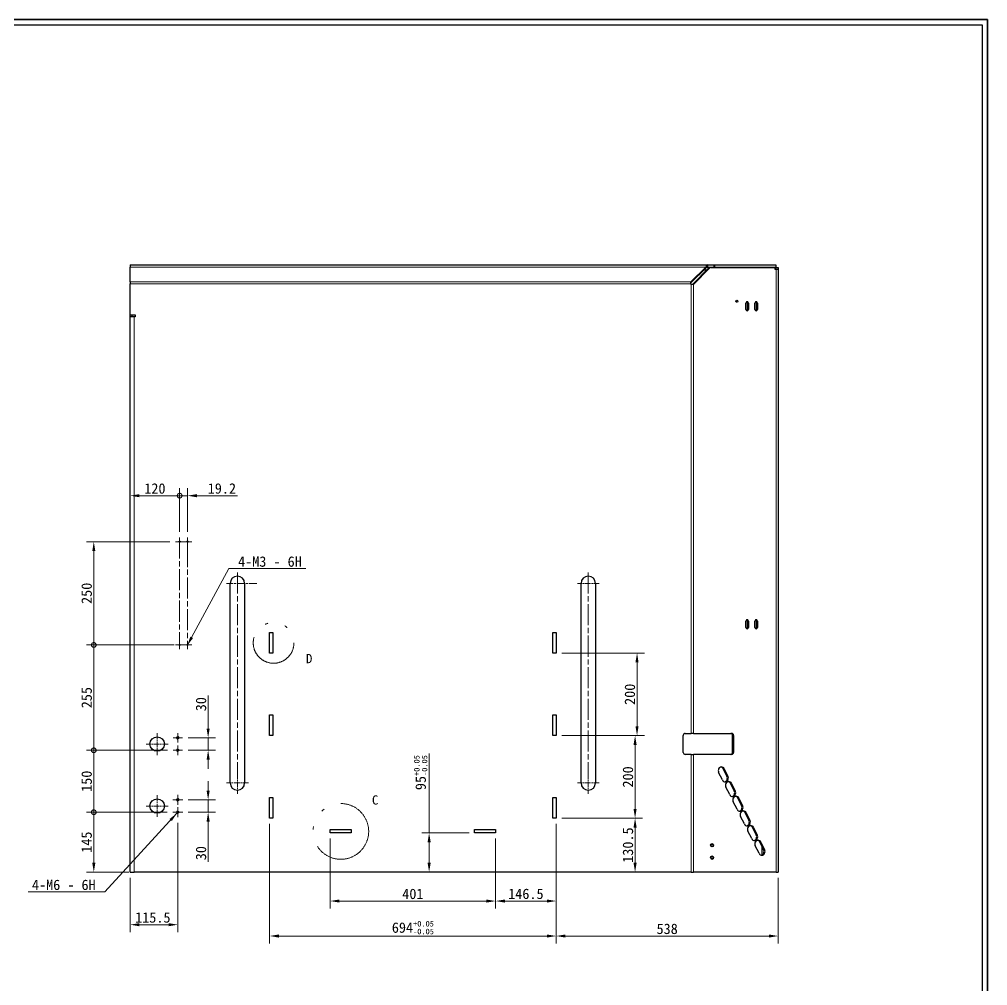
# Model space of a CAD drawing. Header units: millimetres. Extents: x 54 to 7520, y 49 to 5297.
# Drawn here: x 5174 to 7520, y 2957 to 5297 of the extents above; entities that cross this region are included whole.
import ezdxf
from ezdxf.enums import TextEntityAlignment as Align

# ---------------------------------------------------------------- set-up
doc = ezdxf.new("R2010")
doc.units = ezdxf.units.MM
doc.header["$LTSCALE"] = 9
doc.linetypes.add('CHAIN', pattern=[0.3543, 0.2362, -0.0295, 0.0591, -0.0295])
doc.linetypes.add('DASH_DOUBLE_DOT', pattern=[0.2164, 0.1181, -0.0295, 0.0049, -0.0295, 0.0049, -0.0295])
for name, color, linetype, lineweight, true_color in [('中心标记 (ISO)', 1, 'CHAIN', 18, 0xff0000), ('尺寸 (ISO)', 7, 'Continuous', 18, 0x008000), ('局部视图边界 (ISO)', 7, 'DASH_DOUBLE_DOT', 18, 0x008000), ('符号 (ISO)', 7, 'Continuous', 18, 0x008000)]:
    doc.layers.add(name, color=color, linetype=linetype, lineweight=lineweight, true_color=true_color)
for name, color, linetype, lineweight in [('可见 (ISO)', 7, 'Continuous', 25), ('可见窄的 (ISO)', 7, 'Continuous', 18), ('图框 (ISO)', 7, 'Continuous', 35)]:
    doc.layers.add(name, color=color, linetype=linetype, lineweight=lineweight)
doc.styles.add('HZ_33', font='simfang.ttf')
doc.styles.get("Standard").update_dxf_attribs({"font": 'simfang.ttf'})
doc.styles.add('最新国标', font='simfang.ttf')
doc.dimstyles.new('默认 (GB)', dxfattribs={"dimscale": 9, "dimtxt": 2.8, "dimasz": 2.5, "dimexe": 2, "dimexo": 1.5, "dimgap": 0.5, "dimtad": 1, "dimtoh": 1, "dimdsep": 46, "dimtxsty": '最新国标', "dimcen": 0.09, "dimdle": 10, "dimclrd": 256, "dimclre": 256, "dimclrt": 256, "dimazin": 2, "dimtfac": 0.535714, "dimtdec": 3, "dimtmove": 0, "dimatfit": 3, "dimfxl": 0, "dimtolj": 1, "dimlwd": -1, "dimlwe": -1, "dimarcsym": 0})
doc.dimstyles.new('默认 (GB)$7', dxfattribs={"dimscale": 9, "dimtxt": 2.8, "dimasz": 2.5, "dimexe": 2, "dimexo": 1.5, "dimgap": 0.5, "dimtad": 1, "dimtoh": 1, "dimdsep": 46, "dimtxsty": '最新国标', "dimcen": 0.09, "dimdle": 10, "dimclrd": 256, "dimclre": 256, "dimclrt": 256, "dimazin": 2, "dimtfac": 0.535714, "dimtdec": 3, "dimtmove": 0, "dimatfit": 3, "dimfxl": 0, "dimtolj": 1, "dimlwd": -1, "dimlwe": -1, "dimarcsym": 0})

# ---------------------------------------------------------------- blocks, each defined once
blk = doc.blocks.new('图框 最新国标')
at = {"layer": '图框 (ISO)'}
for p, q in [((6, 588.5), (835.5, 588.5)), ((835.5, 588.5), (835.5, 5.5))]:
    blk.add_line(p, q, dxfattribs=at)
at = {"layer": '图框 (ISO)', "color": 7, "linetype": 'Continuous', "lineweight": 25}
for p, q in [((18, 587), (834, 587)), ((18, 587), (834, 587)), ((834, 587), (834, 7)), ((834, 587), (834, 7))]:
    blk.add_line(p, q, dxfattribs=at)
at = {"layer": '图框 (ISO)', "lineweight": 30}
blk.add_attdef('零件代号', text='', height=2.5, rotation=180, dxfattribs=at).set_placement((35.5, 583), align=Align.MIDDLE_CENTER)
blk = doc.blocks.new('*D13')
at = {"layer": 'Defpoints', "color": 0, "transparency": 16777216}
for p in [(6474.2, 3362.4), (7012.2, 3231.9), (6474.2, 3077.2)]:
    blk.add_point(p, dxfattribs=at)
at = {"layer": '尺寸 (ISO)', "color": 116, "true_color": 0x00803f, "transparency": 16777216}
for p, q in [((6474.2, 3348.9), (6474.2, 3059.2)), ((7012.2, 3218.4), (7012.2, 3059.2)), ((6989.7, 3077.2), (6496.7, 3077.2))]:
    blk.add_line(p, q, dxfattribs=at)
for points in [[(6496.7, 3080.9), (6496.7, 3073.4), (6474.2, 3077.2)], [(6989.7, 3080.9), (6989.7, 3073.4), (7012.2, 3077.2)]]:
    blk.add_solid(points, dxfattribs=at)
at = {"layer": '尺寸 (ISO)', "transparency": 16777216, "insert": (6743.2, 3094.4), "char_height": 25.2, "attachment_point": 5, "style": '最新国标'}
blk.add_mtext('\\A1;538', dxfattribs=at)
blk = doc.blocks.new('*D14')
at = {"layer": 'Defpoints', "color": 0, "transparency": 16777216}
for p in [(5780.2, 3362.4), (6474.2, 3362.4), (6474.2, 3077.2)]:
    blk.add_point(p, dxfattribs=at)
at = {"layer": '尺寸 (ISO)', "color": 116, "true_color": 0x00803f, "transparency": 16777216}
for p, q in [((5780.2, 3348.9), (5780.2, 3059.2)), ((6474.2, 3348.9), (6474.2, 3059.2)), ((5802.7, 3077.2), (6451.7, 3077.2))]:
    blk.add_line(p, q, dxfattribs=at)
for points in [[(5802.7, 3080.9), (5802.7, 3073.4), (5780.2, 3077.2)], [(6451.7, 3080.9), (6451.7, 3073.4), (6474.2, 3077.2)]]:
    blk.add_solid(points, dxfattribs=at)
at = {"layer": '尺寸 (ISO)', "transparency": 16777216, "insert": (6127.2, 3097.6), "char_height": 25.2, "attachment_point": 5, "style": '最新国标'}
blk.add_mtext('\\A1;694{\\H13.499999;\\S+0.05^ -0.05;}', dxfattribs=at)
blk = doc.blocks.new('*D15')
at = {"layer": 'Defpoints', "color": 0, "transparency": 16777216}
for p in [(5926.7, 3326.9), (6327.7, 3326.9), (6327.7, 3161.9)]:
    blk.add_point(p, dxfattribs=at)
at = {"layer": '尺寸 (ISO)', "color": 116, "true_color": 0x00803f, "transparency": 16777216}
for p, q in [((5926.7, 3313.4), (5926.7, 3143.9)), ((6327.7, 3313.4), (6327.7, 3143.9)), ((5949.2, 3161.9), (6305.2, 3161.9))]:
    blk.add_line(p, q, dxfattribs=at)
for points in [[(5949.2, 3165.6), (5949.2, 3158.1), (5926.7, 3161.9)], [(6305.2, 3165.6), (6305.2, 3158.1), (6327.7, 3161.9)]]:
    blk.add_solid(points, dxfattribs=at)
at = {"layer": '尺寸 (ISO)', "transparency": 16777216, "insert": (6127.2, 3179.1), "char_height": 25.2, "attachment_point": 5, "style": '最新国标'}
blk.add_mtext('\\A1;401', dxfattribs=at)
blk = doc.blocks.new('*D16')
at = {"layer": 'Defpoints', "color": 0, "transparency": 16777216}
for p in [(6474.2, 3362.4), (6327.7, 3326.9), (6474.2, 3161.9)]:
    blk.add_point(p, dxfattribs=at)
at = {"layer": '尺寸 (ISO)', "color": 116, "true_color": 0x00803f, "transparency": 16777216}
for p, q in [((6474.2, 3348.9), (6474.2, 3143.9)), ((6327.7, 3313.4), (6327.7, 3143.9)), ((6350.2, 3161.9), (6451.7, 3161.9))]:
    blk.add_line(p, q, dxfattribs=at)
for points in [[(6350.2, 3165.6), (6350.2, 3158.1), (6327.7, 3161.9)], [(6451.7, 3165.6), (6451.7, 3158.1), (6474.2, 3161.9)]]:
    blk.add_solid(points, dxfattribs=at)
at = {"layer": '尺寸 (ISO)', "transparency": 16777216, "insert": (6400.9, 3179.2), "char_height": 25.2, "attachment_point": 5, "style": '最新国标'}
blk.add_mtext('\\A1;146.5', dxfattribs=at)
blk = doc.blocks.new('*D17')
at = {"layer": 'Defpoints', "color": 0, "transparency": 16777216}
for p in [(6276.7, 3326.9), (6166.5, 3231.9), (6249.3, 3231.9)]:
    blk.add_point(p, dxfattribs=at)
at = {"layer": '尺寸 (ISO)', "color": 116, "true_color": 0x00803f, "transparency": 16777216}
for p, q in [((6166.5, 3326.9), (6166.5, 3518.8)), ((6263.2, 3326.9), (6148.5, 3326.9)), ((6166.5, 3254.4), (6166.5, 3304.4))]:
    blk.add_line(p, q, dxfattribs=at)
for points in [[(6162.8, 3304.4), (6170.3, 3304.4), (6166.5, 3326.9)], [(6162.8, 3254.4), (6170.3, 3254.4), (6166.5, 3231.9)]]:
    blk.add_solid(points, dxfattribs=at)
at = {"layer": '尺寸 (ISO)', "transparency": 16777216, "insert": (6146, 3472.8), "char_height": 25.2, "attachment_point": 5, "rotation": 90, "style": '最新国标'}
blk.add_mtext('\\A1;95{\\H13.499999;\\S+0.05^ -0.05;}', dxfattribs=at)
blk = doc.blocks.new('*D18')
at = {"layer": 'Defpoints', "color": 0, "transparency": 16777216}
for p in [(6474.2, 3362.4), (6657.3, 3231.9), (6665.5, 3231.9)]:
    blk.add_point(p, dxfattribs=at)
at = {"layer": '尺寸 (ISO)', "color": 116, "true_color": 0x00803f, "transparency": 16777216}
for p, q in [((6487.7, 3362.4), (6683.5, 3362.4)), ((6665.5, 3339.9), (6665.5, 3254.4))]:
    blk.add_line(p, q, dxfattribs=at)
for points in [[(6661.7, 3339.9), (6669.2, 3339.9), (6665.5, 3362.4)], [(6661.7, 3254.4), (6669.2, 3254.4), (6665.5, 3231.9)]]:
    blk.add_solid(points, dxfattribs=at)
at = {"layer": '尺寸 (ISO)', "transparency": 16777216, "insert": (6648.2, 3297.4), "char_height": 25.2, "attachment_point": 5, "rotation": 90, "style": '最新国标'}
blk.add_mtext('\\A1;130.5', dxfattribs=at)
blk = doc.blocks.new('*D19')
at = {"layer": 'Defpoints', "color": 0, "transparency": 16777216}
for p in [(6474.2, 3562.4), (6665.5, 3562.4), (6474.2, 3362.4)]:
    blk.add_point(p, dxfattribs=at)
at = {"layer": '尺寸 (ISO)', "color": 116, "true_color": 0x00803f, "transparency": 16777216}
for p, q in [((6487.7, 3562.4), (6683.5, 3562.4)), ((6665.5, 3384.9), (6665.5, 3539.9)), ((6487.7, 3362.4), (6683.5, 3362.4))]:
    blk.add_line(p, q, dxfattribs=at)
for points in [[(6661.7, 3539.9), (6669.2, 3539.9), (6665.5, 3562.4)], [(6661.7, 3384.9), (6669.2, 3384.9), (6665.5, 3362.4)]]:
    blk.add_solid(points, dxfattribs=at)
at = {"layer": '尺寸 (ISO)', "transparency": 16777216, "insert": (6648.2, 3462.4), "char_height": 25.2, "attachment_point": 5, "rotation": 90, "style": '最新国标'}
blk.add_mtext('\\A1;200', dxfattribs=at)
blk = doc.blocks.new('*D20')
at = {"layer": 'Defpoints', "color": 0, "transparency": 16777216}
for p in [(6474.2, 3762.4), (6670.2, 3762.4), (6474.2, 3562.4)]:
    blk.add_point(p, dxfattribs=at)
at = {"layer": '尺寸 (ISO)', "color": 116, "true_color": 0x00803f, "transparency": 16777216}
for p, q in [((6487.7, 3762.4), (6688.2, 3762.4)), ((6670.2, 3584.9), (6670.2, 3739.9)), ((6487.7, 3562.4), (6688.2, 3562.4))]:
    blk.add_line(p, q, dxfattribs=at)
for points in [[(6666.4, 3739.9), (6673.9, 3739.9), (6670.2, 3762.4)], [(6666.4, 3584.9), (6673.9, 3584.9), (6670.2, 3562.4)]]:
    blk.add_solid(points, dxfattribs=at)
at = {"layer": '尺寸 (ISO)', "transparency": 16777216, "insert": (6652.9, 3662.4), "char_height": 25.2, "attachment_point": 5, "rotation": 90, "style": '最新国标'}
blk.add_mtext('\\A1;200', dxfattribs=at)
blk = doc.blocks.new('_DotSmall')
at = {"color": 0, "linetype": 'ByBlock', "const_width": 0.5}
blk.add_lwpolyline([(-0.0625, 0, 1), (0.0625, 0, 1)], format="xyb", close=True, dxfattribs=at)
blk = doc.blocks.new('*D25')
at = {"layer": 'Defpoints', "color": 0, "transparency": 16777216}
for p in [(5354.2, 3376.9), (5545.7, 3376.9), (5452.2, 3231.9)]:
    blk.add_point(p, dxfattribs=at)
at = {"layer": '尺寸 (ISO)', "color": 116, "true_color": 0x00803f, "transparency": 16777216}
for p, q in [((5532.2, 3376.9), (5336.2, 3376.9)), ((5354.2, 3254.4), (5354.2, 3376.9)), ((5438.7, 3231.9), (5336.2, 3231.9))]:
    blk.add_line(p, q, dxfattribs=at)
blk.add_solid([(5350.5, 3254.4), (5358, 3254.4), (5354.2, 3231.9)], dxfattribs=at)
at = {"layer": '尺寸 (ISO)', "color": 116, "true_color": 0x00803f, "transparency": 16777216, "xscale": 22.5, "yscale": 22.5, "zscale": 22.5, "rotation": 90}
blk.add_blockref('_DotSmall', (5354.2, 3376.9), dxfattribs=at)
at = {"layer": '尺寸 (ISO)', "transparency": 16777216, "insert": (5337, 3304.4), "char_height": 25.2, "attachment_point": 5, "rotation": 90, "style": '最新国标'}
blk.add_mtext('\\A1;145', dxfattribs=at)
blk = doc.blocks.new('*D26')
at = {"layer": 'Defpoints', "color": 0, "transparency": 16777216}
for p in [(5354.2, 3526.9), (5546.2, 3526.9), (5545.7, 3376.9)]:
    blk.add_point(p, dxfattribs=at)
at = {"layer": '尺寸 (ISO)', "color": 116, "true_color": 0x00803f, "transparency": 16777216}
for p, q in [((5532.7, 3526.9), (5336.2, 3526.9)), ((5354.2, 3376.9), (5354.2, 3526.9)), ((5532.2, 3376.9), (5336.2, 3376.9))]:
    blk.add_line(p, q, dxfattribs=at)
at = {"layer": '尺寸 (ISO)', "color": 116, "true_color": 0x00803f, "transparency": 16777216, "xscale": 22.5, "yscale": 22.5, "zscale": 22.5}
for p, rotation in [((5354.2, 3526.9), 90), ((5354.2, 3376.9), 270)]:
    blk.add_blockref('_DotSmall', p, dxfattribs=dict(at, rotation=rotation))
at = {"layer": '尺寸 (ISO)', "transparency": 16777216, "insert": (5337, 3451.9), "char_height": 25.2, "attachment_point": 5, "rotation": 90, "style": '最新国标'}
blk.add_mtext('\\A1;150', dxfattribs=at)
blk = doc.blocks.new('*D27')
at = {"layer": 'Defpoints', "color": 0, "transparency": 16777216}
for p in [(5354.2, 3781.9), (5562.2, 3781.9), (5546.2, 3526.9)]:
    blk.add_point(p, dxfattribs=at)
at = {"layer": '尺寸 (ISO)', "color": 116, "true_color": 0x00803f, "transparency": 16777216}
for p, q in [((5548.7, 3781.9), (5336.2, 3781.9)), ((5354.2, 3526.9), (5354.2, 3781.9)), ((5532.7, 3526.9), (5336.2, 3526.9))]:
    blk.add_line(p, q, dxfattribs=at)
at = {"layer": '尺寸 (ISO)', "color": 116, "true_color": 0x00803f, "transparency": 16777216, "xscale": 22.5, "yscale": 22.5, "zscale": 22.5}
for p, rotation in [((5354.2, 3781.9), 90), ((5354.2, 3526.9), 270)]:
    blk.add_blockref('_DotSmall', p, dxfattribs=dict(at, rotation=rotation))
at = {"layer": '尺寸 (ISO)', "transparency": 16777216, "insert": (5337, 3654.4), "char_height": 25.2, "attachment_point": 5, "rotation": 90, "style": '最新国标'}
blk.add_mtext('\\A1;255', dxfattribs=at)
blk = doc.blocks.new('*D28')
at = {"layer": 'Defpoints', "color": 0, "transparency": 16777216}
for p in [(5354.2, 4031.9), (5551.9, 4031.9), (5562.2, 3781.9)]:
    blk.add_point(p, dxfattribs=at)
at = {"layer": '尺寸 (ISO)', "color": 116, "true_color": 0x00803f, "transparency": 16777216}
for p, q in [((5538.4, 4031.9), (5336.2, 4031.9)), ((5354.2, 3781.9), (5354.2, 4009.4)), ((5548.7, 3781.9), (5336.2, 3781.9))]:
    blk.add_line(p, q, dxfattribs=at)
blk.add_solid([(5350.5, 4009.4), (5358, 4009.4), (5354.2, 4031.9)], dxfattribs=at)
at = {"layer": '尺寸 (ISO)', "color": 116, "true_color": 0x00803f, "transparency": 16777216, "xscale": 22.5, "yscale": 22.5, "zscale": 22.5, "rotation": 270}
blk.add_blockref('_DotSmall', (5354.2, 3781.9), dxfattribs=at)
at = {"layer": '尺寸 (ISO)', "transparency": 16777216, "insert": (5337, 3906.9), "char_height": 25.2, "attachment_point": 5, "rotation": 90, "style": '最新国标'}
blk.add_mtext('\\A1;250', dxfattribs=at)
blk = doc.blocks.new('*D29')
at = {"layer": 'Defpoints', "color": 0, "transparency": 16777216}
for p in [(5569.1, 3556.9), (5569.1, 3526.9), (5631.2, 3526.9)]:
    blk.add_point(p, dxfattribs=at)
at = {"layer": '尺寸 (ISO)', "color": 116, "true_color": 0x00803f, "transparency": 16777216}
for p, q in [((5631.2, 3579.4), (5631.2, 3659.4)), ((5582.6, 3556.9), (5649.2, 3556.9)), ((5631.2, 3526.9), (5631.2, 3556.9)), ((5582.6, 3526.9), (5649.2, 3526.9)), ((5631.2, 3504.4), (5631.2, 3481.9))]:
    blk.add_line(p, q, dxfattribs=at)
for points in [[(5627.5, 3579.4), (5635, 3579.4), (5631.2, 3556.9)], [(5627.5, 3504.4), (5635, 3504.4), (5631.2, 3526.9)]]:
    blk.add_solid(points, dxfattribs=at)
at = {"layer": '尺寸 (ISO)', "transparency": 16777216, "insert": (5614, 3638.5), "char_height": 25.2, "attachment_point": 5, "rotation": 90, "style": '最新国标'}
blk.add_mtext('\\A1;30', dxfattribs=at)
blk = doc.blocks.new('*D30')
at = {"layer": 'Defpoints', "color": 0, "transparency": 16777216}
for p in [(5569.7, 3406.9), (5569.7, 3376.9), (5631.2, 3376.9)]:
    blk.add_point(p, dxfattribs=at)
at = {"layer": '尺寸 (ISO)', "color": 116, "true_color": 0x00803f, "transparency": 16777216}
for p, q in [((5631.2, 3429.4), (5631.2, 3451.9)), ((5583.2, 3406.9), (5649.2, 3406.9)), ((5631.2, 3406.9), (5631.2, 3376.9)), ((5583.2, 3376.9), (5649.2, 3376.9)), ((5631.2, 3354.4), (5631.2, 3256.9))]:
    blk.add_line(p, q, dxfattribs=at)
for points in [[(5627.5, 3429.4), (5635, 3429.4), (5631.2, 3406.9)], [(5627.5, 3354.4), (5635, 3354.4), (5631.2, 3376.9)]]:
    blk.add_solid(points, dxfattribs=at)
at = {"layer": '尺寸 (ISO)', "transparency": 16777216, "insert": (5614, 3277.8), "char_height": 25.2, "attachment_point": 5, "rotation": 90, "style": '最新国标'}
blk.add_mtext('\\A1;30', dxfattribs=at)
blk = doc.blocks.new('*D31')
at = {"layer": 'Defpoints', "color": 0, "transparency": 16777216}
for p in [(5557.7, 3364.9), (5442.2, 3231.9), (5557.7, 3104.6)]:
    blk.add_point(p, dxfattribs=at)
at = {"layer": '尺寸 (ISO)', "color": 116, "true_color": 0x00803f, "transparency": 16777216}
for p, q in [((5557.7, 3351.4), (5557.7, 3086.6)), ((5442.2, 3218.4), (5442.2, 3086.6)), ((5464.7, 3104.6), (5535.2, 3104.6))]:
    blk.add_line(p, q, dxfattribs=at)
for points in [[(5464.7, 3108.3), (5464.7, 3100.8), (5442.2, 3104.6)], [(5535.2, 3108.3), (5535.2, 3100.8), (5557.7, 3104.6)]]:
    blk.add_solid(points, dxfattribs=at)
at = {"layer": '尺寸 (ISO)', "transparency": 16777216, "insert": (5497.2, 3121.9), "char_height": 25.2, "attachment_point": 5, "style": '最新国标'}
blk.add_mtext('\\A1;115.5', dxfattribs=at)
blk = doc.blocks.new('*D32')
at = {"layer": 'Defpoints', "color": 0, "transparency": 16777216}
for p in [(5442.2, 4580.9), (5562.2, 4143.3), (5562.2, 4042.1)]:
    blk.add_point(p, dxfattribs=at)
at = {"layer": '尺寸 (ISO)', "color": 116, "true_color": 0x00803f, "transparency": 16777216}
for p, q in [((5442.2, 4567.4), (5442.2, 4125.3)), ((5562.2, 4055.6), (5562.2, 4161.3)), ((5464.7, 4143.3), (5562.2, 4143.3))]:
    blk.add_line(p, q, dxfattribs=at)
blk.add_solid([(5464.7, 4147), (5464.7, 4139.5), (5442.2, 4143.3)], dxfattribs=at)
at = {"layer": '尺寸 (ISO)', "color": 116, "true_color": 0x00803f, "transparency": 16777216, "xscale": 22.5, "yscale": 22.5, "zscale": 22.5}
blk.add_blockref('_DotSmall', (5562.2, 4143.3), dxfattribs=at)
at = {"layer": '尺寸 (ISO)', "transparency": 16777216, "insert": (5502.2, 4160.5), "char_height": 25.2, "attachment_point": 5, "style": '最新国标'}
blk.add_mtext('\\A1;120', dxfattribs=at)
blk = doc.blocks.new('*D33')
at = {"layer": 'Defpoints', "color": 0, "transparency": 16777216}
for p in [(5581.4, 4143.3), (5562.2, 4042.1), (5581.4, 4042.1)]:
    blk.add_point(p, dxfattribs=at)
at = {"layer": '尺寸 (ISO)', "color": 116, "true_color": 0x00803f, "transparency": 16777216}
for p, q in [((5562.2, 4055.6), (5562.2, 4161.3)), ((5581.4, 4055.6), (5581.4, 4161.3)), ((5562.2, 4143.3), (5539.7, 4143.3)), ((5562.2, 4143.3), (5581.4, 4143.3)), ((5603.9, 4143.3), (5702.6, 4143.3))]:
    blk.add_line(p, q, dxfattribs=at)
blk.add_solid([(5603.9, 4147), (5603.9, 4139.5), (5581.4, 4143.3)], dxfattribs=at)
at = {"layer": '尺寸 (ISO)', "color": 116, "true_color": 0x00803f, "transparency": 16777216, "xscale": 22.5, "yscale": 22.5, "zscale": 22.5}
blk.add_blockref('_DotSmall', (5562.2, 4143.3), dxfattribs=at)
at = {"layer": '尺寸 (ISO)', "transparency": 16777216, "insert": (5664.5, 4160.6), "char_height": 25.2, "attachment_point": 5, "style": '最新国标'}
blk.add_mtext('\\A1;19.2', dxfattribs=at)
blk = doc.blocks.new('二维局部视图1')
at = {"layer": '局部视图边界 (ISO)', "ltscale": 18.130157}
blk.add_circle((661.41, 370.05), 7.49, dxfattribs=at)
at = {"layer": '局部视图边界 (ISO)', "insert": (669.79, 377.22), "char_height": 2.5, "attachment_point": 7, "style": 'HZ_33'}
blk.add_mtext('C', dxfattribs=at)
blk = doc.blocks.new('二维局部视图2')
at = {"layer": '局部视图边界 (ISO)', "ltscale": 17.695238}
blk.add_circle((643.31, 420.77), 5.48, dxfattribs=at)
at = {"layer": '局部视图边界 (ISO)', "insert": (652.04, 415.3), "char_height": 2.5, "attachment_point": 7, "style": 'HZ_33'}
blk.add_mtext('D', dxfattribs=at)

msp = doc.modelspace()

# ---------------------------------------------------------------- linework, layer by layer
at = {"layer": '中心标记 (ISO)', "ltscale": 23.990969}
for p, q in [((5562.1744, 4042.1291), (5562.1744, 3790.7579)), ((5581.3744, 4021.5763), (5581.3744, 3771.6701)), ((5702.1744, 3957.3996), (5702.1744, 3460.5392)), ((6552.1744, 3957.3996), (6552.1744, 3458.1436))]:
    msp.add_line(p, q, dxfattribs=at)
at = {"layer": '中心标记 (ISO)', "ltscale": 2.525921}
for p, q in [((5581.3744, 4042.1291), (5581.3744, 4021.6701)), ((5572.4039, 4031.8996), (5551.9449, 4031.8996)), ((5591.6039, 4031.8996), (5571.1449, 4031.8996)), ((5572.4039, 3781.8996), (5551.9449, 3781.8996)), ((5562.1744, 3792.1291), (5562.1744, 3771.6701)), ((5591.6039, 3781.8996), (5571.1449, 3781.8996))]:
    msp.add_line(p, q, dxfattribs=at)
at = {"layer": '中心标记 (ISO)', "ltscale": 9.043894}
msp.add_line((5748.9244, 3930.8996), (5675.6744, 3930.8996), dxfattribs=at)
at = {"layer": '中心标记 (ISO)', "ltscale": 6.543677}
for p, q in [((6578.6744, 3930.8996), (6525.6744, 3930.8996)), ((5507.6744, 3568.3996), (5507.6744, 3515.3996)), ((5534.1744, 3541.8996), (5481.1744, 3541.8996)), ((5728.6744, 3447.8996), (5675.6744, 3447.8996)), ((6578.6744, 3447.8996), (6525.6744, 3447.8996)), ((5507.6744, 3418.3996), (5507.6744, 3365.3996)), ((5534.1744, 3391.8996), (5481.1744, 3391.8996))]:
    msp.add_line(p, q, dxfattribs=at)
at = {"layer": '中心标记 (ISO)', "ltscale": 2.829405}
for p, q in [((5557.6744, 3568.3581), (5557.6744, 3545.4411)), ((5569.1329, 3556.8996), (5546.2159, 3556.8996)), ((5569.1329, 3526.8996), (5546.2159, 3526.8996)), ((5557.6744, 3538.3581), (5557.6744, 3515.4411))]:
    msp.add_line(p, q, dxfattribs=at)
at = {"layer": '中心标记 (ISO)', "ltscale": 6.049807}
for p, q in [((5702.1744, 3470.3996), (5702.1744, 3421.3996)), ((6552.1744, 3470.3996), (6552.1744, 3421.3996))]:
    msp.add_line(p, q, dxfattribs=at)
at = {"layer": '中心标记 (ISO)', "ltscale": 2.96312}
for p, q in [((5569.6744, 3406.8996), (5545.6744, 3406.8996)), ((5557.6744, 3418.8996), (5557.6744, 3394.8996)), ((5557.6744, 3388.8996), (5557.6744, 3364.8996)), ((5569.6744, 3376.8996), (5545.6744, 3376.8996))]:
    msp.add_line(p, q, dxfattribs=at)
at = {"layer": '可见 (ISO)'}
for p, q in [((5442.1744, 4701.8998), (6841.5942, 4701.8998)), ((5442.1744, 4701.8998), (5442.1744, 4696.8998)), ((5442.1744, 4660.9191), (5442.1744, 4696.8998)), ((6836.5942, 4696.8998), (6800.6134, 4660.9191)), ((6800.6134, 4658.4191), (6836.5942, 4694.3998)), ((6804.1489, 4654.8835), (6843.9093, 4694.6439)), ((6806.6489, 4654.8835), (6846.4093, 4694.6439)), ((6836.5942, 4694.6565), (6836.5942, 4696.8998)), ((6836.5942, 4694.3998), (6836.5942, 4694.6565)), ((6841.5942, 4701.8998), (6856.2899, 4701.8998)), ((6841.5942, 4696.8998), (6841.5942, 4701.8998)), ((6841.5942, 4696.8998), (6856.2899, 4696.8998)), ((6849.2441, 4695.8643), (6846.7441, 4695.8643)), ((6849.2441, 4695.8643), (7005.0094, 4695.8643)), ((6856.2899, 4701.8998), (6858.7899, 4701.8998)), ((6858.7899, 4696.8998), (6856.2899, 4696.8998)), ((6858.7899, 4701.8998), (7006.1745, 4701.8998)), ((6858.7899, 4696.8998), (7006.1745, 4696.8998)), ((7005.0094, 4690.8643), (7005.0094, 4695.8643)), ((7006.1745, 4701.8998), (7006.1745, 4696.8998)), ((7006.1745, 4696.23), (7006.1745, 4696.8998)), ((7006.1745, 4691.73), (7006.1745, 4696.23)), ((7006.1745, 4696.0601), (7012.1745, 4696.0601)), ((7006.1745, 4691.73), (7012.1745, 4691.73)), ((7012.1745, 4696.0601), (7012.1745, 4691.73)), ((7012.1745, 4691.73), (7012.1745, 4690.8643)), ((6832.623, 4690.4287), (6839.6941, 4690.4287)), ((7007.1745, 4690.8643), (7005.0094, 4690.8643)), ((7012.1745, 4690.8643), (7007.1745, 4690.8643)), ((7012.1745, 4690.8643), (7012.1745, 3231.8996)), ((5442.1744, 4660.9191), (5442.1744, 4655.9191)), ((5442.1744, 4580.9191), (5442.1744, 4655.9191)), ((6800.6134, 4655.9191), (6800.6134, 4660.9191)), ((6801.6489, 4655.9191), (6800.6134, 4655.9191)), ((6801.6489, 4654.8835), (6801.6489, 4655.9191)), ((6806.6489, 4654.8835), (6801.6489, 4654.8835)), ((6933.9954, 4594.3998), (6933.9954, 4609.3998)), ((6937.5575, 4594.3998), (6937.5575, 4609.3998)), ((6940.0575, 4609.3998), (6940.0575, 4594.3998)), ((6955.646, 4594.3998), (6955.646, 4609.3998)), ((6959.2082, 4594.3998), (6959.2082, 4609.3998)), ((6961.7082, 4609.3998), (6961.7082, 4594.3998)), ((5442.1744, 4580.9191), (5454.6744, 4580.9191)), ((5442.1744, 4575.9191), (5442.1744, 4580.9191)), ((5442.1744, 3231.8996), (5442.1744, 4575.9191)), ((5452.1744, 4575.9191), (5442.1744, 4575.9191)), ((5447.1744, 4575.9191), (5447.1744, 4580.9191)), ((5447.1744, 4576.9188), (5454.6744, 4576.9188)), ((5454.6744, 4575.9191), (5452.1744, 4575.9191)), ((5454.6744, 4580.9191), (5454.6744, 4575.9191)), ((5684.6744, 3447.8996), (5684.6744, 3930.8996)), ((5719.6744, 3930.8996), (5719.6744, 3447.8996)), ((6534.6744, 3447.8996), (6534.6744, 3930.8996)), ((6569.6744, 3930.8996), (6569.6744, 3447.8996)), ((6933.9954, 3824.3996), (6933.9954, 3839.3996)), ((6937.5575, 3824.3996), (6937.5575, 3839.3996)), ((6940.0575, 3839.3996), (6940.0575, 3824.3996)), ((6955.646, 3824.3996), (6955.646, 3839.3996)), ((6959.2082, 3824.3996), (6959.2082, 3839.3996)), ((6961.7082, 3839.3996), (6961.7082, 3824.3996)), ((5780.1744, 3762.3996), (5780.1744, 3812.3996)), ((5780.1744, 3812.3996), (5788.1744, 3812.3996)), ((5788.1744, 3812.3996), (5788.1744, 3762.3996)), ((6466.1744, 3762.3996), (6466.1744, 3812.3996)), ((6466.1744, 3812.3996), (6474.1744, 3812.3996)), ((6474.1744, 3812.3996), (6474.1744, 3762.3996)), ((5788.1744, 3762.3996), (5780.1744, 3762.3996)), ((6474.1744, 3762.3996), (6466.1744, 3762.3996)), ((5780.1744, 3562.3996), (5780.1744, 3612.3996)), ((5780.1744, 3612.3996), (5788.1744, 3612.3996)), ((5788.1744, 3612.3996), (5788.1744, 3562.3996)), ((6466.1744, 3562.3996), (6466.1744, 3612.3996)), ((6466.1744, 3612.3996), (6474.1744, 3612.3996)), ((6474.1744, 3612.3996), (6474.1744, 3562.3996)), ((6787.1744, 3567.8996), (6801.6489, 3567.8996)), ((6806.6489, 3567.8996), (6801.6489, 3567.8996)), ((6806.6489, 3567.8996), (6899.5912, 3567.8996)), ((5788.1744, 3562.3996), (5780.1744, 3562.3996)), ((6474.1744, 3562.3996), (6466.1744, 3562.3996)), ((6782.1744, 3521.8996), (6782.1744, 3562.8996)), ((6901.4213, 3521.8996), (6901.4213, 3562.8996)), ((6903.9213, 3562.8996), (6903.9213, 3521.8996)), ((6801.6489, 3516.8996), (6787.1744, 3516.8996)), ((6801.6489, 3516.8996), (6806.6489, 3516.8996)), ((6899.5912, 3516.8996), (6806.6489, 3516.8996)), ((6877.0159, 3454.9348), (6867.9226, 3473.1213)), ((6888.0159, 3463.9348), (6878.9226, 3482.1213)), ((6881.4226, 3482.1213), (6890.5159, 3463.9348)), ((6894.7694, 3419.4277), (6885.6761, 3437.6143)), ((6905.7694, 3428.4277), (6896.6761, 3446.6143)), ((6899.1761, 3446.6143), (6908.2694, 3428.4277)), ((5780.1744, 3362.3996), (5780.1744, 3412.3996)), ((5780.1744, 3412.3996), (5788.1744, 3412.3996)), ((5788.1744, 3412.3996), (5788.1744, 3362.3996)), ((6466.1744, 3362.3996), (6466.1744, 3412.3996)), ((6466.1744, 3412.3996), (6474.1744, 3412.3996)), ((6474.1744, 3412.3996), (6474.1744, 3362.3996)), ((6912.5229, 3383.9207), (6903.4297, 3402.1072)), ((6923.5229, 3392.9207), (6914.4297, 3411.1072)), ((6916.9297, 3411.1072), (6926.0229, 3392.9207)), ((5788.1744, 3362.3996), (5780.1744, 3362.3996)), ((6474.1744, 3362.3996), (6466.1744, 3362.3996)), ((6930.2765, 3348.4136), (6921.1832, 3366.6002)), ((6941.2765, 3357.4136), (6932.1832, 3375.6002)), ((6934.6832, 3375.6002), (6943.7765, 3357.4136)), ((5926.6744, 3326.8996), (5926.6744, 3334.8996)), ((5926.6744, 3334.8996), (5977.6744, 3334.8996)), ((5977.6744, 3334.8996), (5977.6744, 3326.8996)), ((6276.6744, 3326.8996), (6276.6744, 3334.8996)), ((6276.6744, 3334.8996), (6327.6744, 3334.8996)), ((6327.6744, 3334.8996), (6327.6744, 3326.8996)), ((6948.03, 3312.9066), (6938.9367, 3331.0931)), ((6959.03, 3321.9066), (6949.9367, 3340.0931)), ((6952.4367, 3340.0931), (6961.53, 3321.9066)), ((5977.6744, 3326.8996), (5926.6744, 3326.8996)), ((6327.6744, 3326.8996), (6276.6744, 3326.8996)), ((6965.7835, 3277.3996), (6956.6902, 3295.5861)), ((6976.7835, 3286.3996), (6967.6902, 3304.5861)), ((6970.1902, 3304.5861), (6979.2835, 3286.3996)), ((6972.1745, 3295.6175), (6972.1745, 3273.2458)), ((5442.1744, 3231.8996), (5452.1744, 3231.8996)), ((6801.6489, 3231.8996), (5452.1744, 3231.8996)), ((6801.6489, 3231.8996), (6806.6489, 3231.8996)), ((7007.1745, 3231.8996), (6806.6489, 3231.8996)), ((7007.1745, 3231.8996), (7012.1745, 3231.8996))]:
    msp.add_line(p, q, dxfattribs=at)
for centre, radius in [((5562.1744, 4031.8996), 1.2295), ((5581.3744, 4031.8996), 1.2295), ((5562.1744, 3781.8996), 1.2295), ((5581.3744, 3781.8996), 1.2295), ((5507.6744, 3541.8996), 17.5), ((5557.6744, 3556.8996), 2.4585), ((5557.6744, 3526.8996), 2.4585), ((5507.6744, 3391.8996), 17.5), ((5557.6744, 3406.8996), 2.4585), ((5557.6744, 3376.8996), 2.4585)]:
    msp.add_circle(centre, radius, dxfattribs=at)
for centre, radius, start, end in [((5702.1744, 3930.8996), 17.5, 0, 180), ((6552.1744, 3930.8996), 17.5, 0, 180), ((6787.1744, 3562.8996), 5, 90, 180), ((6787.1744, 3521.8996), 5, 180, 270), ((5702.1744, 3447.8996), 17.5, 180, 0), ((6552.1744, 3447.8996), 17.5, 180, 0)]:
    msp.add_arc(centre, radius, start, end, dxfattribs=at)
for centre, major_axis, start_param, end_param in [((6846.7441, 4690.8643), (0, 5), 0, 0.713724379), ((6849.2441, 4690.8643), (0, 5), 0, 0.713724379), ((6909.4117, 4613.8998), (0, 2.4585), 3.769059564, 5.655718397), ((6937.0265, 4609.3998), (0, 3.5), 4.71238898, 7.853981634), ((6934.5265, 4609.3998), (0, 3.5), 4.71238898, 5.858105981), ((6958.6771, 4609.3998), (0, 3.5), 4.71238898, 7.853981634), ((6956.1771, 4609.3998), (0, 3.5), 4.71238898, 5.858105981), ((6937.0265, 4594.3998), (0, -3.5), 4.71238898, 7.853981634), ((6934.5265, 4594.3998), (0, 3.5), 3.566671979, 4.71238898), ((6958.6771, 4594.3998), (0, -3.5), 4.71238898, 7.853981634), ((6956.1771, 4594.3998), (0, 3.5), 3.566671979, 4.71238898), ((6937.0265, 3839.3996), (0, 3.5), 4.71238898, 7.853981634), ((6937.0265, 3824.3996), (0, -3.5), 4.71238898, 7.853981634), ((6934.5265, 3839.3996), (0, 3.5), 4.71238898, 5.858105981), ((6934.5265, 3824.3996), (0, 3.5), 3.566671979, 4.71238898), ((6958.6771, 3839.3996), (0, 3.5), 4.71238898, 7.853981634), ((6958.6771, 3824.3996), (0, -3.5), 4.71238898, 7.853981634), ((6956.1771, 3839.3996), (0, 3.5), 4.71238898, 5.858105981), ((6956.1771, 3824.3996), (0, 3.5), 3.566671979, 4.71238898), ((6897.0912, 3562.8996), (0, 5), 4.71238898, 6.283185307), ((6899.5912, 3562.8996), (0, 5), 4.71238898, 6.283185307), ((6897.0912, 3521.8996), (0, -5), 0, 1.570796327), ((6899.5912, 3521.8996), (0, -5), 0, 1.570796327), ((6874.6726, 3477.6213), (0, 9), 5.235987756, 8.37758041), ((6872.1726, 3477.6213), (0, 9), 5.235987756, 6.122114673), ((6883.7659, 3459.4348), (0, -9), 5.235987756, 8.37758041), ((6881.2659, 3459.4348), (0, -9), 0.161070635, 2.094395102), ((6892.4261, 3442.1143), (0, 9), 5.235987756, 8.37758041), ((6889.9261, 3442.1143), (0, 9), 5.235987756, 6.122114673), ((6901.5194, 3423.9277), (0, -9), 5.235987756, 8.37758041), ((6899.0194, 3423.9277), (0, -9), 0.161070635, 2.094395102), ((6910.1797, 3406.6072), (0, 9), 5.235987756, 8.37758041), ((6907.6797, 3406.6072), (0, 9), 5.235987756, 6.122114673), ((6919.2729, 3388.4207), (0, -9), 5.235987756, 8.37758041), ((6916.7729, 3388.4207), (0, -9), 0.161070635, 2.094395102), ((6927.9332, 3371.1002), (0, 9), 5.235987756, 8.37758041), ((6925.4332, 3371.1002), (0, 9), 5.235987756, 6.122114673), ((6937.0265, 3352.9136), (0, -9), 5.235987756, 8.37758041), ((6934.5265, 3352.9136), (0, -9), 0.161070635, 2.094395102), ((6945.6867, 3335.5931), (0, 9), 5.235987756, 8.37758041), ((6943.1867, 3335.5931), (0, 9), 5.235987756, 6.122114673), ((6954.78, 3317.4066), (0, -9), 5.235987756, 8.37758041), ((6952.28, 3317.4066), (0, -9), 0.161070635, 2.094395102), ((6963.4402, 3300.0861), (0, 9), 5.235987756, 8.37758041), ((6960.9402, 3300.0861), (0, 9), 5.235987756, 6.122114673), ((6849.4598, 3296.8996), (0, -4.188), 0.351861203, 2.78973145), ((6972.5335, 3281.8996), (0, -9), 5.235987756, 8.37758041), ((6970.0335, 3281.8996), (0, -9), 0.161070635, 2.094395102), ((6849.4598, 3266.8996), (0, -4.188), 0.351861203, 2.78973145)]:
    msp.add_ellipse(centre, major_axis=major_axis, ratio=0.866025404, start_param=start_param, end_param=end_param, dxfattribs=at)
for centre, major_axis in [((6911.9117, 4613.8998), (0, -2.4585)), ((6851.9598, 3296.8996), (0, -4.188)), ((6851.9598, 3266.8996), (0, -4.188))]:
    msp.add_ellipse(centre, major_axis=major_axis, ratio=0.866025404, dxfattribs=at)
for points, knots in [([(6841.5942, 4701.8998), (6840.3957, 4701.8998), (6839.1973, 4700.9127), (6837.9988, 4699.1962), (6837.5306, 4698.5256), (6837.0624, 4697.7491), (6836.5942, 4696.8998)], [0, 0, 0, 0, 0.752999647, 0.752999647, 0.752999647, 1.047197551, 1.047197551, 1.047197551, 1.047197551]), ([(6836.5942, 4694.3998), (6838.0193, 4695.6923), (6839.4445, 4696.6168), (6840.8697, 4696.8424), (6841.1112, 4696.8806), (6841.3527, 4696.8998), (6841.5942, 4696.8998)], [0, 0, 0, 0, 0.895472537, 0.895472537, 0.895472537, 1.047197551, 1.047197551, 1.047197551, 1.047197551])]:
    msp.add_open_spline(points, degree=3, knots=knots, dxfattribs=at)
at = {"layer": '可见窄的 (ISO)'}
for p, q in [((6836.5942, 4696.8998), (5442.1744, 4696.8998)), ((7006.1745, 4696.23), (6839.0942, 4696.23)), ((6843.9093, 4694.6439), (6846.4093, 4694.6439)), ((6856.2899, 4701.8998), (6856.2899, 4696.8998)), ((6858.7899, 4696.8998), (6858.7899, 4701.8998)), ((7007.1745, 3231.8996), (7007.1745, 4690.8643)), ((5442.1744, 4660.9191), (6800.6134, 4660.9191)), ((6800.6134, 4655.9191), (5442.1744, 4655.9191)), ((6801.6489, 3567.8996), (6801.6489, 4654.8835)), ((6806.6489, 4654.8835), (6806.6489, 3567.8996)), ((6910.16, 4615.2973), (6911.1634, 4615.2973)), ((6940.0575, 4609.3998), (6937.5575, 4609.3998)), ((6961.7082, 4609.3998), (6959.2082, 4609.3998)), ((5452.1744, 4575.9191), (5452.1744, 3231.8996)), ((6940.0575, 4594.3998), (6937.5575, 4594.3998)), ((6961.7082, 4594.3998), (6959.2082, 4594.3998)), ((6940.0575, 3839.3996), (6937.5575, 3839.3996)), ((6940.0575, 3824.3996), (6937.5575, 3824.3996)), ((6961.7082, 3839.3996), (6959.2082, 3839.3996)), ((6961.7082, 3824.3996), (6959.2082, 3824.3996)), ((6901.4213, 3562.8996), (6903.9213, 3562.8996)), ((6903.9213, 3521.8996), (6901.4213, 3521.8996)), ((6801.6489, 3231.8996), (6801.6489, 3516.8996)), ((6806.6489, 3516.8996), (6806.6489, 3231.8996)), ((6881.4226, 3482.1213), (6878.9226, 3482.1213)), ((6890.5159, 3463.9348), (6888.0159, 3463.9348)), ((6899.1761, 3446.6143), (6896.6761, 3446.6143)), ((6908.2694, 3428.4277), (6905.7694, 3428.4277)), ((6916.9297, 3411.1072), (6914.4297, 3411.1072)), ((6926.0229, 3392.9207), (6923.5229, 3392.9207)), ((6934.6832, 3375.6002), (6932.1832, 3375.6002)), ((6943.7765, 3357.4136), (6941.2765, 3357.4136)), ((6952.4367, 3340.0931), (6949.9367, 3340.0931)), ((6961.53, 3321.9066), (6959.03, 3321.9066)), ((6970.1902, 3304.5861), (6967.6902, 3304.5861)), ((6979.2835, 3286.3996), (6976.7835, 3286.3996))]:
    msp.add_line(p, q, dxfattribs=at)
for centre, radius in [((5562.1744, 4031.8996), 1.5), ((5581.3744, 4031.8996), 1.5), ((5562.1744, 3781.8996), 1.5), ((5581.3744, 3781.8996), 1.5), ((5557.6744, 3556.8996), 3), ((5557.6744, 3526.8996), 3), ((5557.6744, 3406.8996), 3), ((5557.6744, 3376.8996), 3)]:
    msp.add_arc(centre, radius, 350, 260, dxfattribs=at)

# ---------------------------------------------------------------- block references
at = {"xscale": 9, "yscale": 9, "zscale": 9}
msp.add_blockref('图框 最新国标', (0, 0), dxfattribs=at)
at = {"layer": '局部视图边界 (ISO)', "xscale": 9, "yscale": 9, "zscale": 9}
for name in ['二维局部视图2', '二维局部视图1']:
    msp.add_blockref(name, (0, 0), dxfattribs=at)

# ---------------------------------------------------------------- texts
at = {"layer": '符号 (ISO)', "char_height": 25.2, "width": 171.466108, "line_spacing_factor": 0.49, "style": '最新国标'}
for s, insert, attachment_point in [('4-M3 - 6H', (5703.7253, 3970.8763), 7), ('4-M6 - 6H', (5358.7459, 3188.1642), 9)]:
    msp.add_mtext(s, dxfattribs=dict(at, insert=insert, attachment_point=attachment_point))

# ---------------------------------------------------------------- dimensions: what is measured, and where the dimension line sits
at = {"layer": '尺寸 (ISO)', "color": 116, "true_color": 0x00803f}
for base, p1, p2, angle, override, picture, middle in [((5562.1744, 4143.2805), (5442.1744, 4580.9191), (5562.1744, 4042.1291), 180, {"dimgap": 0.5, "dimtoh": 0, "dimdec": 2, "dimblk2": 'DotSmall', "dimsah": 1, "dimdle": 0, "dimtol": 0, "dimlim": 0, "dimtp": 0, "dimtm": 0, "dimtdec": 3, "dimtofl": 0, "dimatfit": 1}, '*D32', (5502.1744, 4143.2805)), ((5581.3744, 4143.2805), (5562.1744, 4042.1291), (5581.3744, 4042.1291), 180, {"dimgap": 0.5, "dimtoh": 0, "dimdec": 2, "dimblk1": 'DotSmall', "dimsah": 1, "dimdle": 0, "dimtol": 0, "dimlim": 0, "dimtp": 0, "dimtm": 0, "dimtdec": 3, "dimtofl": 1, "dimatfit": 1}, '*D33', (5664.4984, 4143.2805)), ((5354.2443, 4031.8996), (5562.1744, 3781.8996), (5551.9449, 4031.8996), 90, {"dimgap": 0.5, "dimtoh": 0, "dimdec": 2, "dimblk1": 'DotSmall', "dimsah": 1, "dimdle": 0, "dimtol": 0, "dimlim": 0, "dimtp": 0, "dimtm": 0, "dimtdec": 3, "dimtofl": 0, "dimatfit": 1}, '*D28', (5354.2443, 3906.8996)), ((5354.2443, 3781.8996), (5546.2159, 3526.8996), (5562.1744, 3781.8996), 90, {"dimgap": 0.5, "dimtoh": 0, "dimdec": 2, "dimblk1": 'DotSmall', "dimblk2": 'DotSmall', "dimsah": 1, "dimdle": 0, "dimtol": 0, "dimlim": 0, "dimtp": 0, "dimtm": 0, "dimtdec": 3, "dimtofl": 0, "dimatfit": 1}, '*D27', (5354.2443, 3654.3996)), ((6670.1744, 3762.3996), (6474.1744, 3562.3996), (6474.1744, 3762.3996), 90, {"dimgap": 0.5, "dimtoh": 0, "dimdec": 2, "dimtol": 0, "dimlim": 0, "dimtp": 0, "dimtm": 0, "dimtdec": 3, "dimtofl": 0, "dimatfit": 1}, '*D20', (6670.1744, 3662.3996)), ((5631.2466, 3526.8996), (5569.1329, 3556.8996), (5569.1329, 3526.8996), 90, {"dimgap": 0.5, "dimtoh": 0, "dimdec": 2, "dimtol": 0, "dimlim": 0, "dimtp": 0, "dimtm": 0, "dimtdec": 3, "dimtofl": 1, "dimatfit": 1}, '*D29', (5631.2466, 3638.471)), ((6166.5167, 3231.8996), (6276.6744, 3326.8996), (6249.2615, 3231.8996), 90, {"dimgap": 0.5, "dimtoh": 0, "dimdec": 2, "dimse2": 1, "dimtol": 1, "dimlim": 0, "dimtp": 0.05, "dimtm": 0.05, "dimtdec": 3, "dimtofl": 0, "dimatfit": 2}, '*D17', (6166.5167, 3472.8412)), ((6665.4853, 3562.3996), (6474.1744, 3362.3996), (6474.1744, 3562.3996), 90, {"dimgap": 0.5, "dimtoh": 0, "dimdec": 2, "dimtol": 0, "dimlim": 0, "dimtp": 0, "dimtm": 0, "dimtdec": 3, "dimtofl": 0, "dimatfit": 1}, '*D19', (6665.4853, 3462.3996)), ((5354.2443, 3526.8996), (5545.6744, 3376.8996), (5546.2159, 3526.8996), 90, {"dimgap": 0.5, "dimtoh": 0, "dimdec": 2, "dimblk1": 'DotSmall', "dimblk2": 'DotSmall', "dimsah": 1, "dimdle": 0, "dimtol": 0, "dimlim": 0, "dimtp": 0, "dimtm": 0, "dimtdec": 3, "dimtofl": 0, "dimatfit": 1}, '*D26', (5354.2443, 3451.8996)), ((5631.2466, 3376.8996), (5569.6744, 3406.8996), (5569.6744, 3376.8996), 90, {"dimgap": 0.5, "dimtoh": 0, "dimdec": 2, "dimtol": 0, "dimlim": 0, "dimtp": 0, "dimtm": 0, "dimtdec": 3, "dimtofl": 1, "dimatfit": 1}, '*D30', (5631.2466, 3277.8133)), ((5354.2443, 3376.8996), (5452.1744, 3231.8996), (5545.6744, 3376.8996), 90, {"dimgap": 0.5, "dimtoh": 0, "dimdec": 2, "dimblk2": 'DotSmall', "dimsah": 1, "dimdle": 0, "dimtol": 0, "dimlim": 0, "dimtp": 0, "dimtm": 0, "dimtdec": 3, "dimtofl": 0, "dimatfit": 1}, '*D25', (5354.2443, 3304.3996)), ((6474.1744, 3161.8725), (6327.6744, 3326.8996), (6474.1744, 3362.3996), 180, {"dimgap": 0.5, "dimtoh": 0, "dimdec": 2, "dimtol": 0, "dimlim": 0, "dimtp": 0, "dimtm": 0, "dimtdec": 3, "dimtofl": 0, "dimatfit": 1}, '*D16', (6400.9244, 3161.8725)), ((6474.1744, 3077.1625), (7012.1745, 3231.8996), (6474.1744, 3362.3996), 180, {"dimgap": 0.5, "dimtoh": 0, "dimdec": 2, "dimtol": 0, "dimlim": 0, "dimtp": 0, "dimtm": 0, "dimtdec": 3, "dimtofl": 0, "dimatfit": 1}, '*D13', (6743.1745, 3077.1625)), ((6665.4853, 3231.8996), (6474.1744, 3362.3996), (6657.3011, 3231.8996), 90, {"dimgap": 0.5, "dimtoh": 0, "dimdec": 2, "dimse2": 1, "dimtol": 0, "dimlim": 0, "dimtp": 0, "dimtm": 0, "dimtdec": 3, "dimtofl": 0, "dimatfit": 1}, '*D18', (6665.4853, 3297.3996)), ((6327.6744, 3161.8725), (5926.6744, 3326.8996), (6327.6744, 3326.8996), 180, {"dimgap": 0.5, "dimtoh": 0, "dimdec": 2, "dimtol": 0, "dimlim": 0, "dimtp": 0, "dimtm": 0, "dimtdec": 3, "dimtofl": 0, "dimatfit": 1}, '*D15', (6127.1744, 3161.8725))]:
    dim = msp.add_linear_dim(base=base, p1=p1, p2=p2, angle=angle, dimstyle='默认 (GB)', override=override, dxfattribs=at)
    dim.commit()
    dim.dimension.update_dxf_attribs({"geometry": picture, "text_midpoint": middle, "dimtype": 160})
for base, p1, p2, override, picture, middle in [((5557.6744, 3104.5946), (5442.1744, 3231.8996), (5557.6744, 3364.8996), {"dimgap": 0.5, "dimtoh": 0, "dimdec": 2, "dimtol": 0, "dimlim": 0, "dimtp": 0, "dimtm": 0, "dimtdec": 3, "dimtofl": 0, "dimatfit": 1}, '*D31', (5497.1744, 3104.5946)), ((6474.1744, 3077.1625), (5780.1744, 3362.3996), (6474.1744, 3362.3996), {"dimgap": 0.5, "dimtoh": 0, "dimdec": 2, "dimtol": 1, "dimlim": 0, "dimtp": 0.05, "dimtm": 0.05, "dimtdec": 3, "dimtofl": 0, "dimatfit": 1}, '*D14', (6127.1744, 3077.1625))]:
    dim = msp.add_linear_dim(base=base, p1=p1, p2=p2, dimstyle='默认 (GB)', override=override, dxfattribs=at)
    dim.commit()
    dim.dimension.update_dxf_attribs({"geometry": picture, "text_midpoint": middle, "dimtype": 160})

# ---------------------------------------------------------------- leaders
at = {"layer": '符号 (ISO)', "annotation_type": 0, "has_hookline": 1, "text_width": 163.872}
for points, hookline_direction in [([(5580.7117, 3780.5539), (5681.2253, 3966.6763), (5703.7253, 3966.6763)], 0), ([(5555.6802, 3374.6583), (5381.2459, 3183.9642), (5358.7459, 3183.9642)], 1)]:
    msp.add_leader(points, dimstyle='默认 (GB)$7', override={"dimgap": 0, "dimtad": 1}, dxfattribs=dict(at, hookline_direction=hookline_direction))

doc.saveas('drawing.dxf')
